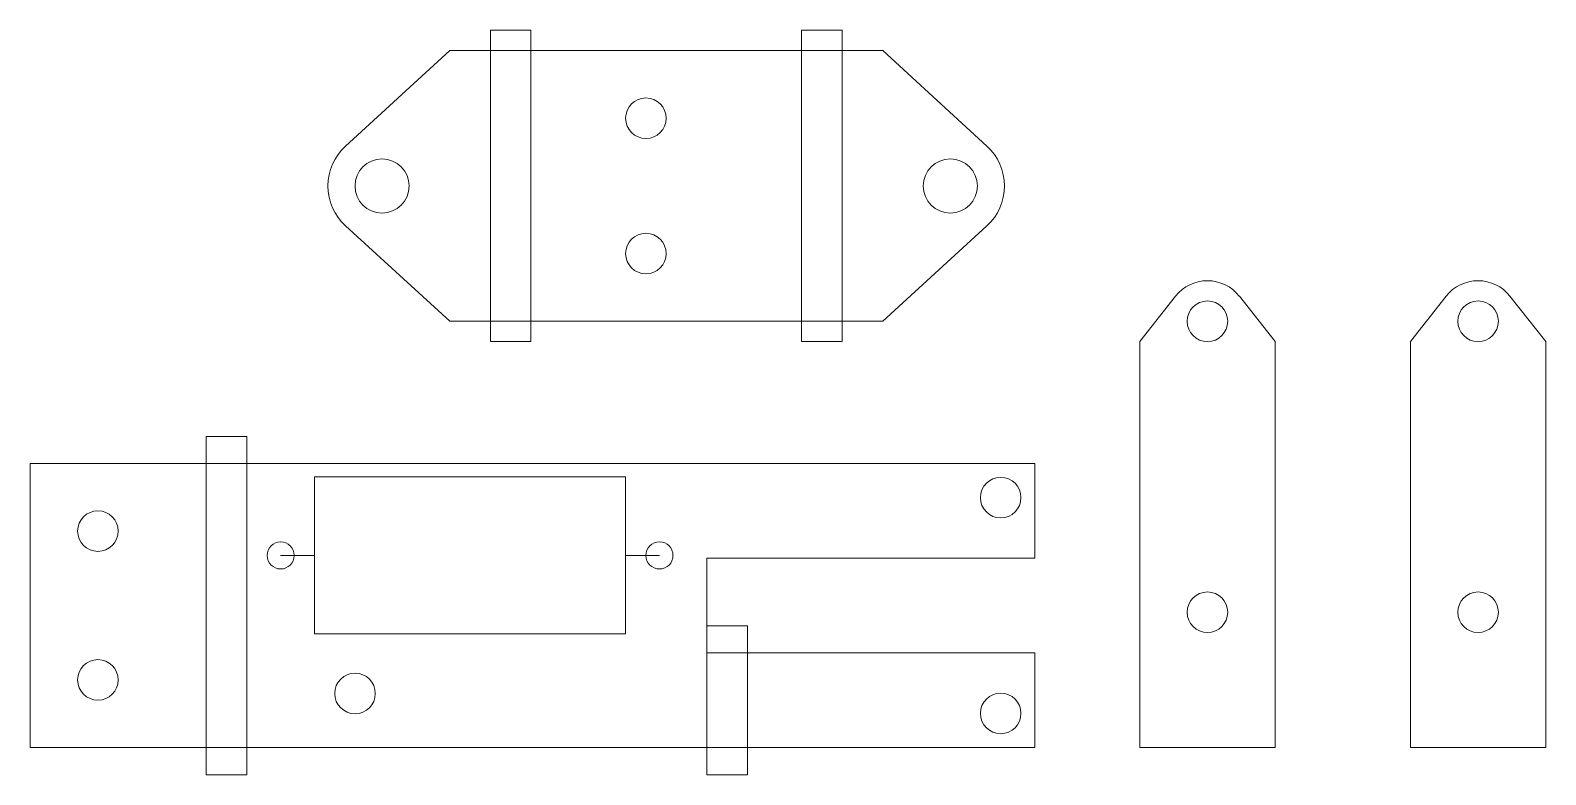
# Model space of a CAD drawing. Header units: millimetres. Extents: x 5 to 117, y 3 to 58.
import ezdxf

# ---------------------------------------------------------------- set-up
doc = ezdxf.new("R2010")
doc.units = ezdxf.units.MM
doc.layers.add('head', color=7, linetype='CONTINUOUS', lineweight=0, true_color=0x000000)

msp = doc.modelspace()

# ---------------------------------------------------------------- linework, layer by layer
at = {"layer": 'head'}
for p, q in [((39, 58), (42, 58)), ((39, 58), (39, 35)), ((42, 35), (42, 58)), ((62, 58), (65, 58)), ((62, 58), (62, 35)), ((65, 35), (65, 58)), ((28.3, 49.45), (36, 56.5)), ((36, 56.5), (68, 56.5)), ((75.7, 49.45), (68, 56.5)), ((28.3, 43.55), (36, 36.5)), ((75.7, 43.55), (68, 36.5)), ((89.64, 38.36), (87, 35)), ((94.36, 38.36), (97, 35)), ((109.64, 38.36), (107, 35)), ((114.36, 38.36), (117, 35)), ((68, 36.5), (36, 36.5)), ((39, 35), (42, 35)), ((65, 35), (62, 35)), ((87, 5), (87, 35)), ((97, 35), (97, 5)), ((107, 5), (107, 35)), ((117, 35), (117, 5)), ((18, 28), (21, 28)), ((18, 3), (18, 28)), ((21, 28), (21, 3)), ((5, 26), (5, 5)), ((79.25, 26), (5, 26)), ((18, 26), (18, 5)), ((21, 26), (21, 5)), ((79.25, 26), (79.25, 19)), ((26, 13.4), (26, 25)), ((26, 25), (49, 25)), ((49, 25), (49, 13.4)), ((26, 19.2), (23.5, 19.2)), ((49, 19.2), (51.5, 19.2)), ((55, 19), (79.25, 19)), ((55, 19), (55, 12)), ((55, 14), (58, 14)), ((55, 3), (55, 14)), ((58, 14), (58, 3)), ((49, 13.4), (26, 13.4)), ((55, 12), (79.25, 12)), ((79.25, 12), (79.25, 5)), ((5, 5), (79.25, 5)), ((97, 5), (87, 5)), ((117, 5), (107, 5)), ((21, 3), (18, 3)), ((58, 3), (55, 3))]:
    msp.add_line(p, q, dxfattribs=at)
for centre, radius in [((50.5, 51.5), 1.5), ((31, 46.5), 2), ((73, 46.5), 2), ((50.5, 41.5), 1.5), ((92, 36.5), 1.5), ((112, 36.5), 1.5), ((76.72, 23.47), 1.5), ((10, 21), 1.5), ((23.5, 19.2), 1), ((51.5, 19.2), 1), ((92, 15), 1.5), ((112, 15), 1.5), ((10, 10), 1.5), ((29, 9), 1.5), ((76.72, 7.53), 1.5)]:
    msp.add_circle(centre, radius, dxfattribs=at)
for centre, radius, start, end in [((31, 46.5), 4, 132.4716, 227.5284), ((73, 46.5), 4, 312.4716, 47.5284), ((92, 36.5), 3, 38.2224, 141.7776), ((112, 36.5), 3, 38.2224, 141.7776)]:
    msp.add_arc(centre, radius, start, end, dxfattribs=at)

doc.saveas('drawing.dxf')
